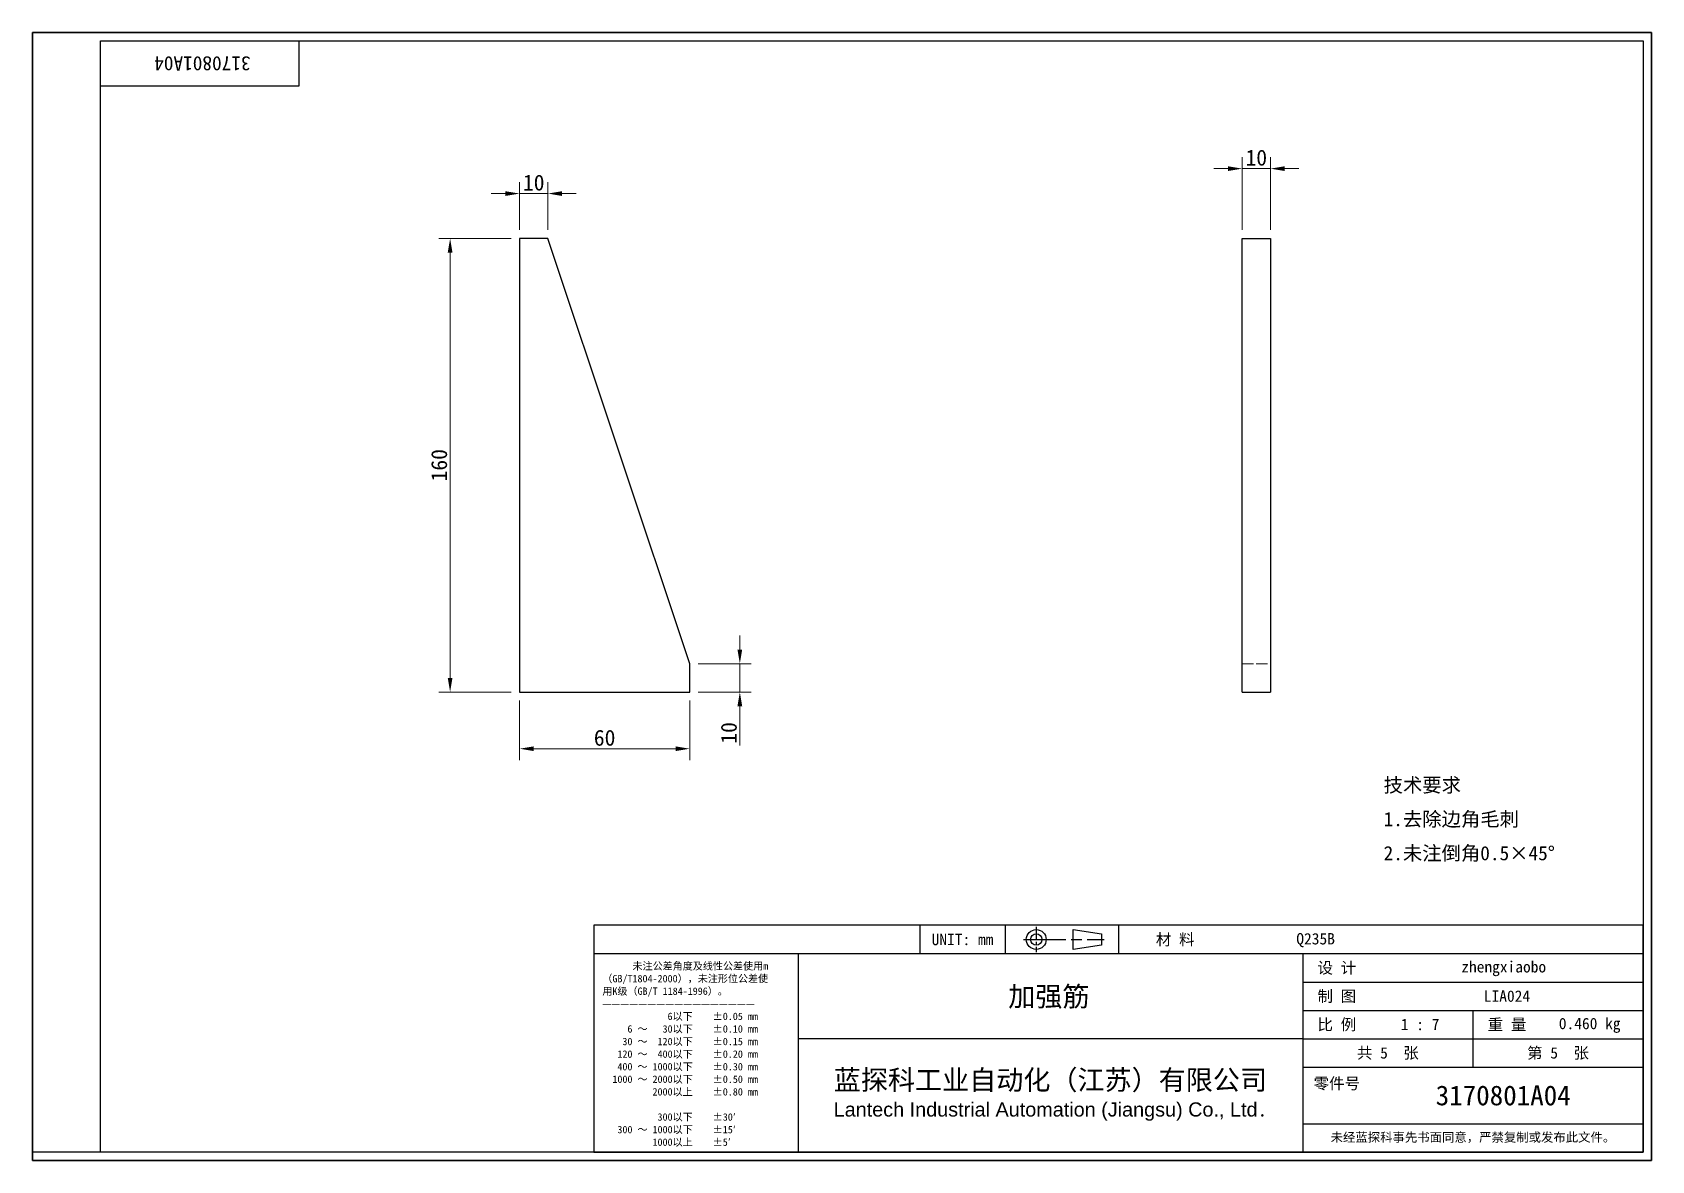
# Model space of a CAD drawing. Header units: millimetres. Extents: x 12 to 583, y 11 to 409.
import ezdxf
from ezdxf.enums import TextEntityAlignment as Align

# ---------------------------------------------------------------- set-up
doc = ezdxf.new("R2010")
doc.units = ezdxf.units.MM
doc.header["$LTSCALE"] = 2
doc.linetypes.add('CHAIN', pattern=[0.3543, 0.2362, -0.0295, 0.0591, -0.0295])
doc.linetypes.add('DASHED', pattern=[0.2067, 0.1654, -0.0413])
for name, color, linetype, lineweight in [('1', 7, 'Continuous', 18), ('可见 (ISO)', 7, 'Continuous', 25), ('图框 (ISO)', 7, 'Continuous', 35), ('标题 (ISO)', 7, 'Continuous', 25)]:
    doc.layers.add(name, color=color, linetype=linetype, lineweight=lineweight)
for name, color, linetype, lineweight, true_color in [('尺寸 (ISO)', 7, 'Continuous', 18, 0x008000), ('符号 (ISO)', 7, 'Continuous', 18, 0x008000), ('隐藏 (ISO)', 5, 'DASHED', 18, 0x0000ff)]:
    doc.layers.add(name, color=color, linetype=linetype, lineweight=lineweight, true_color=true_color)
doc.styles.add('文本样式164', font='SimSun.ttf')
doc.styles.add('文本样式165', font='SimSun.ttf')
doc.styles.add('文本样式74', font='SimSun.ttf')
doc.styles.add('最新国标', font='simfang.ttf')
doc.styles.add('注释文本 (ISO)', font='simfang.ttf')
doc.dimstyles.new('默认 (GB)', dxfattribs={"dimscale": 2, "dimtxt": 2.8, "dimasz": 2.5, "dimexe": 2, "dimexo": 1.5, "dimgap": 0.5, "dimtad": 1, "dimtoh": 1, "dimdsep": 46, "dimtxsty": '最新国标', "dimcen": 0.09, "dimdle": 10, "dimclrd": 256, "dimclre": 256, "dimclrt": 256, "dimaunit": 1, "dimadec": 3, "dimazin": 2, "dimtfac": 0.535714, "dimtdec": 3, "dimtmove": 0, "dimatfit": 3, "dimfxl": 0, "dimtolj": 1, "dimlwd": -1, "dimlwe": -1, "dimarcsym": 0})

# ---------------------------------------------------------------- blocks, each defined once
blk = doc.blocks.new('图框 最新国标')
at = {"layer": '图框 (ISO)'}
for p, q in [((6, 7), (6, 204.5)), ((6, 204.5), (291.5, 204.5)), ((291.5, 204.5), (291.5, 5.5)), ((6, 7), (6, 5.5)), ((6, 7), (6, 5.5)), ((291.5, 5.5), (6, 5.5))]:
    blk.add_line(p, q, dxfattribs=at)
at = {"layer": '图框 (ISO)', "color": 7, "linetype": 'Continuous', "lineweight": 25}
for p, q in [((18, 203), (290, 203)), ((18, 7), (18, 203)), ((18, 203), (290, 203)), ((53, 203), (53, 195)), ((290, 203), (290, 7)), ((290, 203), (290, 7)), ((53, 195), (18, 195)), ((290, 7), (6, 7)), ((290, 7), (18, 7))]:
    blk.add_line(p, q, dxfattribs=at)
at = {"layer": '图框 (ISO)', "style": '文本样式74'}
blk.add_attdef('零件代号_001', (44.48, 200.25), '', height=2.5, rotation=180, dxfattribs=at)
blk = doc.blocks.new('标题栏 最新国标')
at = {"layer": '标题 (ISO)'}
for p, q in [((381.98, -183.84), (196.98, -183.84)), ((196.98, -183.84), (196.98, -223.84)), ((254.48, -183.84), (254.48, -188.84)), ((269.48, -183.84), (269.48, -188.84)), ((281.48, -188.09), (281.48, -184.59)), ((281.48, -184.59), (286.48, -185.34)), ((286.48, -185.34), (286.48, -187.34)), ((289.48, -183.84), (289.48, -188.84)), ((381.98, -223.84), (381.98, -183.84)), ((383.48, -183.84), (383.48, -225.34)), ((286.48, -187.34), (281.48, -188.09)), ((196.98, -188.84), (381.98, -188.84)), ((232.98, -188.84), (232.98, -223.84)), ((321.98, -188.84), (321.98, -223.84)), ((321.98, -193.84), (381.98, -193.84)), ((321.98, -198.84), (381.98, -198.84)), ((351.98, -198.84), (351.98, -208.84)), ((321.98, -203.84), (232.98, -203.84)), ((321.98, -203.84), (381.98, -203.84)), ((321.98, -208.84), (381.98, -208.84)), ((321.98, -218.84), (381.98, -218.84)), ((196.98, -223.84), (381.98, -223.84)), ((383.48, -225.34), (196.98, -225.34))]:
    blk.add_line(p, q, dxfattribs=at)
at = {"layer": '标题 (ISO)', "linetype": 'CHAIN', "ltscale": 5.000333}
blk.add_line((274.98, -184.09), (274.98, -188.59), dxfattribs=at)
at = {"layer": '标题 (ISO)', "linetype": 'CHAIN', "ltscale": 15.834605}
blk.add_line((272.73, -186.34), (286.98, -186.34), dxfattribs=at)
at = {"layer": '标题 (ISO)'}
for radius in [1.75, 1]:
    blk.add_circle((274.98, -186.34), radius, dxfattribs=at)
at = {"layer": '1', "style": '文本样式164'}
for s, p in [('UNIT: mm', (261.98, -186.34)), ('材 料', (299.48, -186.34)), ('设 计', (327.98, -191.34)), ('制 图', (327.98, -196.34)), ('比 例', (327.98, -201.34)), ('重 量', (357.98, -201.34)), ('共 5  张', (336.98, -206.34)), ('第 5  张', (366.98, -206.34))]:
    blk.add_text(s, height=2, dxfattribs=at).set_placement(p, align=Align.MIDDLE_CENTER)
at = {"layer": '标题 (ISO)', "style": '注释文本 (ISO)'}
for s, insert, char_height, attachment_point, line_spacing_factor in [('\\fSimSun|b0|i0;{\\H1.3000;      未注公差角度及线性公差使用m\\P}\\fSimSun|b0|i0;{\\H1.3000;（GB/T1804-2000），未注形位公差使\\P}\\fSimSun|b0|i0;{\\H1.3000;用K级（GB/T 1184-1996）。\\P}\\fSimSun|b0|i0;{\\H1.3000;—————————————————\\P}\\fSimSun|b0|i0;{\\H1.3000;             6以下    ±0.05 mm\\P}\\fSimSun|b0|i0;{\\H1.3000;     6 ～   30以下    ±0.10 mm\\P}\\fSimSun|b0|i0;{\\H1.3000;    30 ～  120以下    ±0.15 mm\\P}\\fSimSun|b0|i0;{\\H1.3000;   120 ～  400以下    ±0.20 mm\\P}\\fSimSun|b0|i0;{\\H1.3000;   400 ～ 1000以下    ±0.30 mm\\P}\\fSimSun|b0|i0;{\\H1.3000;  1000 ～ 2000以下    ±0.50 mm\\P}\\fSimSun|b0|i0;{\\H1.3000;          2000以上    ±0.80 mm\\P}\\fSimSun|b0|i0;{\\H1.3000;\\P}\\fSimSun|b0|i0;{\\H1.3000;           300以下    ±30′\\P}\\fSimSun|b0|i0;{\\H1.3000;   300 ～ 1000以下    ±15′\\P}\\fSimSun|b0|i0;{\\H1.3000;          1000以上    ±5′}', (198.48, -206.63), 1.3, 4, 1.023913), ('{\\fMicrosoft YaHei|b0|i0|c134|p34;\\H1.75x;蓝探科工业自动化（江苏）有限公司\\P\\fArial|b0|i0|c0|p34;\\H0.71429x;Lantech Industrial Automation (Jiangsu) Co., Ltd\\fFangSong|b0|i0|c134|p49;.\\H1.15195x; }', (277.48, -213.84), 2, 5, 0.978695)]:
    blk.add_mtext(s, dxfattribs=dict(at, insert=insert, char_height=char_height, attachment_point=attachment_point, line_spacing_factor=line_spacing_factor))
at = {"layer": '标题 (ISO)', "attachment_point": 5, "style": '注释文本 (ISO)'}
for s, insert, char_height in [('\\fFangSong|b0|i0;LIA024', (357.98, -196.34), 2), ('\\fFangSong|b0|i0;零件号', (327.98, -211.84), 2), ('\\fSimSun|b0|i0;{\\H1.6000;未经蓝探科事先书面同意，严禁复制或发布此文件。}', (351.98, -221.34), 1.6)]:
    blk.add_mtext(s, dxfattribs=dict(at, insert=insert, char_height=char_height))
at = {"layer": '标题 (ISO)'}
for tag, p, height, style in [('材料_001', (320.84, -187.21), 2, '注释文本 (ISO)'), ('设计人_001', (349.92, -192.16), 2, '注释文本 (ISO)'), ('库存编号_001', (270.04, -198.14), 3.5, '文本样式165'), ('视图比例_001', (339.26, -202.33), 2, '注释文本 (ISO)'), ('质量\\P3;_001', (367.12, -202.16), 2, '注释文本 (ISO)'), ('零件代号_001', (345.41, -215.59), 3.5, '文本样式165')]:
    blk.add_attdef(tag, p, '', height=height, dxfattribs=dict(at, style=style))
blk = doc.blocks.new('*D5')
at = {"layer": 'Defpoints', "color": 0, "transparency": 16777216}
for p in [(183.79, 176.3), (243.79, 176.3), (243.79, 156.3)]:
    blk.add_point(p, dxfattribs=at)
at = {"layer": '尺寸 (ISO)', "color": 116, "true_color": 0x00803f, "transparency": 16777216}
for p, q in [((183.79, 173.3), (183.79, 152.3)), ((243.79, 173.3), (243.79, 152.3)), ((188.79, 156.3), (238.79, 156.3))]:
    blk.add_line(p, q, dxfattribs=at)
for points in [[(188.79, 157.13), (188.79, 155.47), (183.79, 156.3)], [(238.79, 157.13), (238.79, 155.47), (243.79, 156.3)]]:
    blk.add_solid(points, dxfattribs=at)
at = {"layer": '尺寸 (ISO)', "transparency": 16777216, "insert": (213.79, 160.13), "char_height": 5.6, "attachment_point": 5, "style": '最新国标'}
blk.add_mtext('\\A1;60', dxfattribs=at)
blk = doc.blocks.new('*D6')
at = {"layer": 'Defpoints', "color": 0, "transparency": 16777216}
for p in [(183.79, 336.3), (159.31, 176.3), (183.79, 176.3)]:
    blk.add_point(p, dxfattribs=at)
at = {"layer": '尺寸 (ISO)', "color": 116, "true_color": 0x00803f, "transparency": 16777216}
for p, q in [((180.79, 336.3), (155.31, 336.3)), ((159.31, 331.3), (159.31, 181.3)), ((180.79, 176.3), (155.31, 176.3))]:
    blk.add_line(p, q, dxfattribs=at)
for points in [[(158.47, 331.3), (160.14, 331.3), (159.31, 336.3)], [(158.47, 181.3), (160.14, 181.3), (159.31, 176.3)]]:
    blk.add_solid(points, dxfattribs=at)
at = {"layer": '尺寸 (ISO)', "transparency": 16777216, "insert": (155.47, 256.3), "char_height": 5.6, "attachment_point": 5, "rotation": 90, "style": '最新国标'}
blk.add_mtext('\\A1;160', dxfattribs=at)
blk = doc.blocks.new('*D7')
at = {"layer": 'Defpoints', "color": 0, "transparency": 16777216}
for p in [(183.79, 352.14), (183.79, 336.3), (193.79, 336.3)]:
    blk.add_point(p, dxfattribs=at)
at = {"layer": '尺寸 (ISO)', "color": 116, "true_color": 0x00803f, "transparency": 16777216}
for p, q in [((183.79, 339.3), (183.79, 356.14)), ((193.79, 339.3), (193.79, 356.14)), ((178.79, 352.14), (173.79, 352.14)), ((193.79, 352.14), (183.79, 352.14)), ((198.79, 352.14), (203.79, 352.14))]:
    blk.add_line(p, q, dxfattribs=at)
for points in [[(178.79, 352.97), (178.79, 351.3), (183.79, 352.14)], [(198.79, 352.97), (198.79, 351.3), (193.79, 352.14)]]:
    blk.add_solid(points, dxfattribs=at)
at = {"layer": '尺寸 (ISO)', "transparency": 16777216, "insert": (188.79, 355.97), "char_height": 5.6, "attachment_point": 5, "style": '最新国标'}
blk.add_mtext('\\A1;10', dxfattribs=at)
blk = doc.blocks.new('*D8')
at = {"layer": 'Defpoints', "color": 0, "transparency": 16777216}
for p in [(243.79, 186.3), (261.47, 186.3), (243.79, 176.3)]:
    blk.add_point(p, dxfattribs=at)
at = {"layer": '尺寸 (ISO)', "color": 116, "true_color": 0x00803f, "transparency": 16777216}
for p, q in [((261.47, 191.3), (261.47, 196.3)), ((246.79, 186.3), (265.47, 186.3)), ((261.47, 186.3), (261.47, 176.3)), ((246.79, 176.3), (265.47, 176.3)), ((261.47, 171.3), (261.47, 157.45))]:
    blk.add_line(p, q, dxfattribs=at)
for points in [[(260.63, 191.3), (262.3, 191.3), (261.47, 186.3)], [(260.63, 171.3), (262.3, 171.3), (261.47, 176.3)]]:
    blk.add_solid(points, dxfattribs=at)
at = {"layer": '尺寸 (ISO)', "transparency": 16777216, "insert": (257.63, 161.88), "char_height": 5.6, "attachment_point": 5, "rotation": 90, "style": '最新国标'}
blk.add_mtext('\\A1;10', dxfattribs=at)
blk = doc.blocks.new('*D9')
at = {"layer": 'Defpoints', "color": 0, "transparency": 16777216}
for p in [(448.59, 360.93), (438.59, 336.3), (448.59, 336.3)]:
    blk.add_point(p, dxfattribs=at)
at = {"layer": '尺寸 (ISO)', "color": 116, "true_color": 0x00803f, "transparency": 16777216}
for p, q in [((433.59, 360.93), (428.59, 360.93)), ((438.59, 339.3), (438.59, 364.93)), ((438.59, 360.93), (448.59, 360.93)), ((448.59, 339.3), (448.59, 364.93)), ((453.59, 360.93), (458.59, 360.93))]:
    blk.add_line(p, q, dxfattribs=at)
for points in [[(433.59, 361.77), (433.59, 360.1), (438.59, 360.93)], [(453.59, 361.77), (453.59, 360.1), (448.59, 360.93)]]:
    blk.add_solid(points, dxfattribs=at)
at = {"layer": '尺寸 (ISO)', "transparency": 16777216, "insert": (443.59, 364.77), "char_height": 5.6, "attachment_point": 5, "style": '最新国标'}
blk.add_mtext('\\A1;10', dxfattribs=at)

msp = doc.modelspace()

# ---------------------------------------------------------------- linework, layer by layer
at = {"layer": '可见 (ISO)'}
for p, q in [((193.787, 336.299), (183.787, 336.299)), ((183.787, 336.299), (183.787, 176.299)), ((243.787, 186.299), (193.787, 336.299)), ((438.593, 336.299), (448.593, 336.299)), ((438.593, 176.299), (438.593, 336.299)), ((448.593, 336.299), (448.593, 176.299)), ((243.787, 176.299), (243.787, 186.299)), ((183.787, 176.299), (243.787, 176.299)), ((438.593, 176.299), (448.593, 176.299))]:
    msp.add_line(p, q, dxfattribs=at)
at = {"layer": '隐藏 (ISO)', "ltscale": 12.094824}
msp.add_line((438.593, 186.299), (448.593, 186.299), dxfattribs=at)

# ---------------------------------------------------------------- block references
at = {"xscale": 2, "yscale": 2, "zscale": 2}
for name, p, values in [('图框 最新国标', (0, 0), {'零件代号_001': '3170801A04'}), ('标题栏 最新国标', (-183.965, 461.689), {'零件代号_001': '3170801A04', '库存编号_001': '加强筋', '质量\\P3;_001': '0.460 kg', '视图比例_001': '1 : 7', '设计人_001': 'zhengxiaobo', '材料_001': 'Q235B'})]:
    msp.add_blockref(name, p, dxfattribs=at).add_auto_attribs(values)

# ---------------------------------------------------------------- texts
at = {"layer": '符号 (ISO)', "insert": (488.491, 131.168), "char_height": 5, "width": 71.11111, "attachment_point": 4, "line_spacing_factor": 1.441304, "style": '注释文本 (ISO)'}
msp.add_mtext('\\fFangSong|b0|i0;{\\H5.0000;技术要求\\P}\\fFangSong|b0|i0;{\\H5.0000;1.去除边角毛刺\\P}\\fFangSong|b0|i0;{\\H5.0000;2.未注倒角0.5×45°}', dxfattribs=at)

# ---------------------------------------------------------------- dimensions: what is measured, and where the dimension line sits
at = {"layer": '尺寸 (ISO)', "color": 116, "true_color": 0x00803f}
for base, p1, p2, angle, override, picture, middle in [((448.593, 360.935), (438.593, 336.299), (448.593, 336.299), 180, {"dimgap": 0.5, "dimtoh": 0, "dimdec": 2, "dimtol": 0, "dimlim": 0, "dimtp": 0, "dimtm": 0, "dimtdec": 3, "dimtofl": 1, "dimatfit": 1}, '*D9', (443.593, 360.935)), ((183.787, 352.137), (193.787, 336.299), (183.787, 336.299), 180, {"dimgap": 0.5, "dimtoh": 0, "dimdec": 2, "dimtol": 0, "dimlim": 0, "dimtp": 0, "dimtm": 0, "dimtdec": 3, "dimtofl": 1, "dimatfit": 1}, '*D7', (188.787, 352.137)), ((159.306, 176.299), (183.787, 336.299), (183.787, 176.299), 90, {"dimgap": 0.5, "dimtoh": 0, "dimdec": 2, "dimtol": 0, "dimlim": 0, "dimtp": 0, "dimtm": 0, "dimtdec": 3, "dimtofl": 0, "dimatfit": 1}, '*D6', (159.306, 256.299)), ((261.466, 186.299), (243.787, 176.299), (243.787, 186.299), 90, {"dimgap": 0.5, "dimtoh": 0, "dimdec": 2, "dimtol": 0, "dimlim": 0, "dimtp": 0, "dimtm": 0, "dimtdec": 3, "dimtofl": 1, "dimatfit": 1}, '*D8', (261.466, 161.875)), ((243.787, 156.299), (183.787, 176.299), (243.787, 176.299), 180, {"dimgap": 0.5, "dimtoh": 0, "dimdec": 2, "dimtol": 0, "dimlim": 0, "dimtp": 0, "dimtm": 0, "dimtdec": 3, "dimtofl": 0, "dimatfit": 1}, '*D5', (213.787, 156.299))]:
    dim = msp.add_linear_dim(base=base, p1=p1, p2=p2, angle=angle, dimstyle='默认 (GB)', override=override, dxfattribs=at)
    dim.commit()
    dim.dimension.update_dxf_attribs({"geometry": picture, "text_midpoint": middle, "dimtype": 160})

doc.saveas('drawing.dxf')
